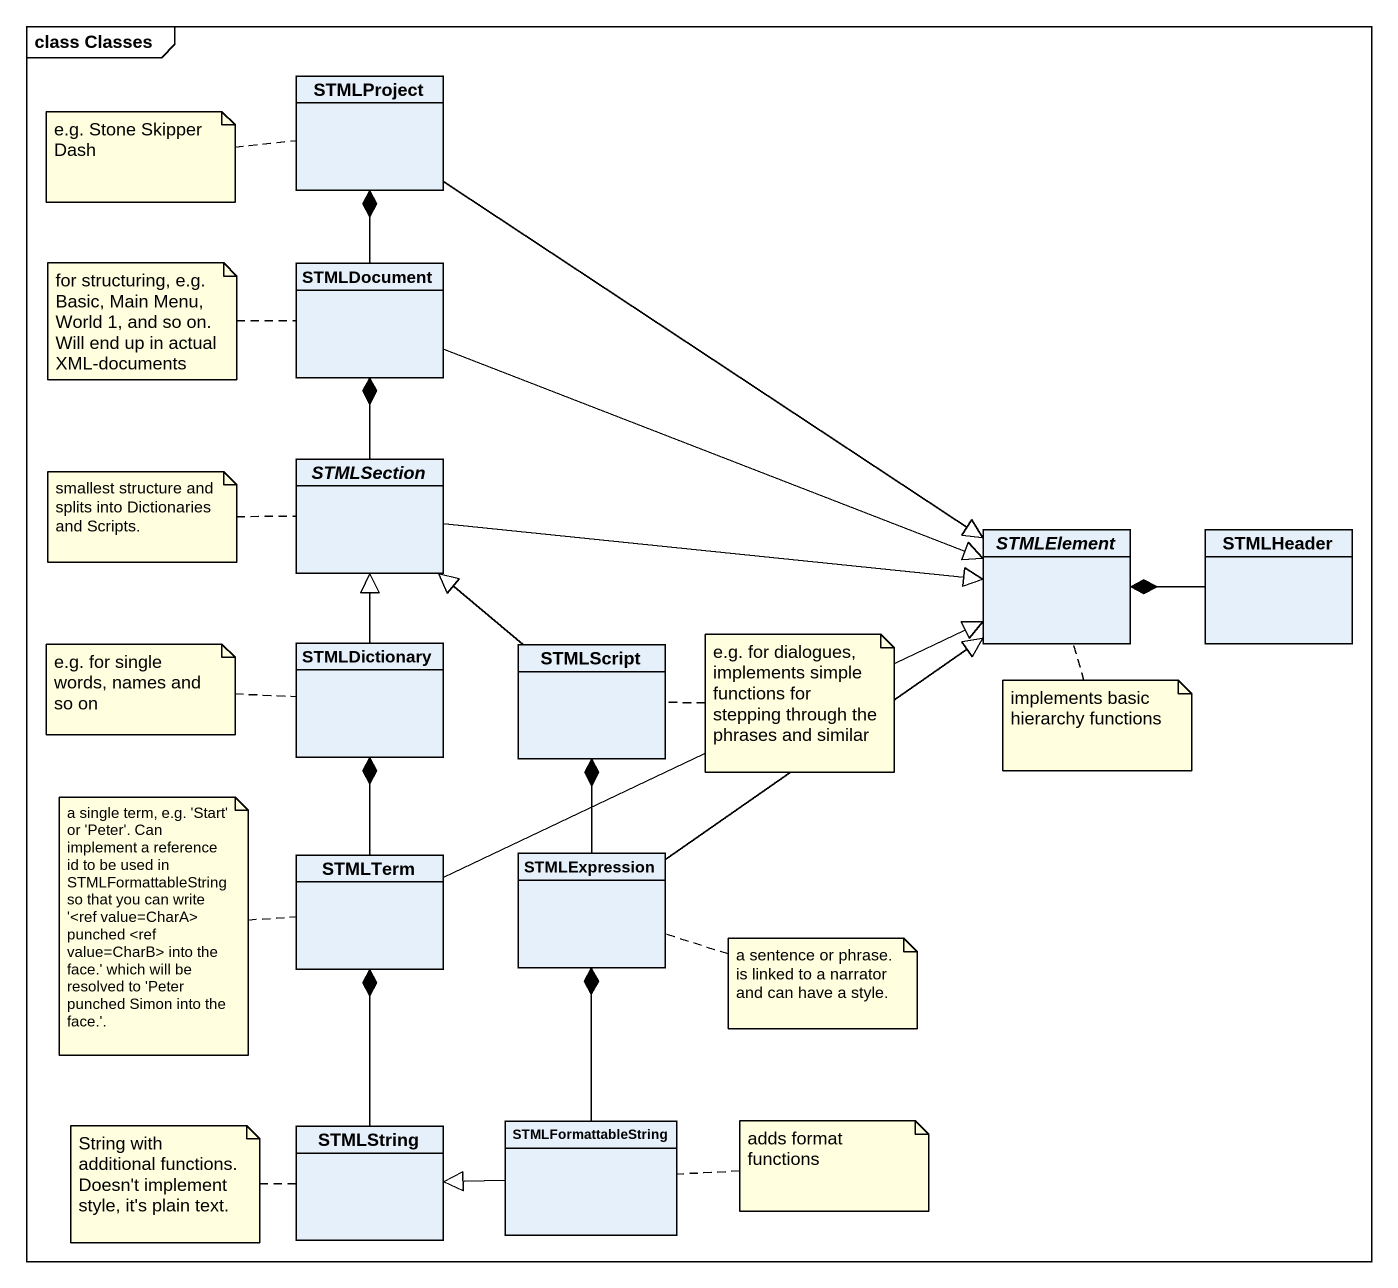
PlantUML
@startuml
mainframe class Classes
hide circle
hide empty members
class STMLProject
class STMLDocument
abstract class STMLSection
abstract class STMLElement
class STMLHeader
class STMLDictionary
class STMLScript
class STMLTerm
class STMLExpression
class STMLString
class STMLFormattableString
STMLProject --|> STMLElement
STMLDocument -up-* STMLProject
STMLDocument -right-|> STMLElement
STMLSection -up-* STMLDocument
STMLSection -right-|> STMLElement
STMLHeader -left-* STMLElement
STMLDictionary -up-|> STMLSection
STMLScript -up-|> STMLSection
STMLTerm -right-|> STMLElement
STMLTerm -up-* STMLDictionary
STMLExpression -up-|> STMLElement
STMLExpression -up-* STMLScript
STMLString -up-* STMLTerm
STMLFormattableString -up-* STMLExpression
STMLFormattableString -left-|> STMLString
note left of STMLProject : e.g. Stone Skipper Dash
note left of STMLDocument : for structuring, e.g. Basic, Main Menu, World 1, and so on. Will end up in actual XML-documents
note left of STMLSection : smallest structure and splits into Dictionaries and Scripts.
note left of STMLDictionary : e.g. for single words, names and so on
note right of STMLScript : e.g. for dialogues, implements simple functions for stepping through the phrases and similar
note bottom of STMLElement : implements basic hierarchy functions
note left of STMLTerm : a single term, e.g. 'Start' or 'Peter'. Can implement a reference id to be used in STMLFormattableString so that you can write '<ref value=CharA> punched <ref value=CharB> into the face.' which will be resolved to 'Peter punched Simon into the face.'.
note right of STMLExpression : a sentence or phrase. is linked to a narrator and can have a style.
note left of STMLString : String with additional functions. Doesn't implement style, it's plain text.
note right of STMLFormattableString : adds format functions
@enduml
